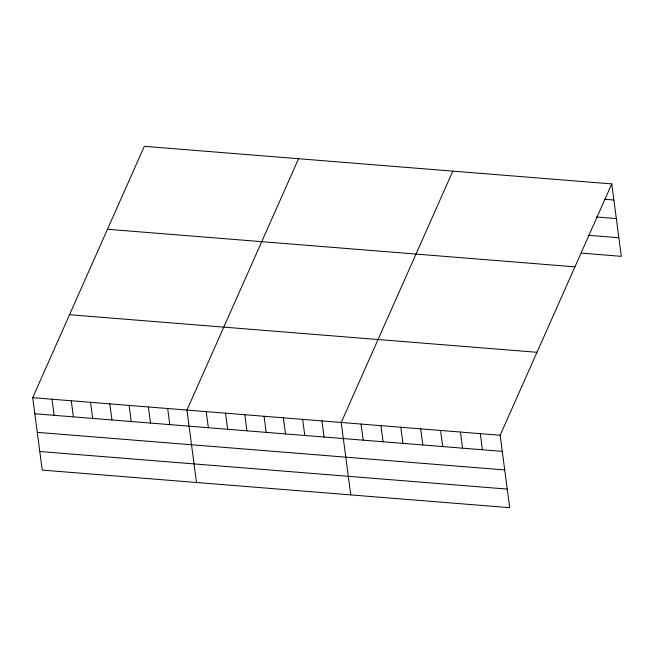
<?xml version="1.0" encoding="UTF-8"?>
<svg xmlns="http://www.w3.org/2000/svg" width="654" height="654" viewBox="0 0 654 654"><rect width="100%" height="100%" fill="white"/><g stroke="black" fill="none" stroke-linecap="round" stroke-linejoin="round"><path stroke-width="0.98" d="M611.768 183.905L500.155 435.245L509.687 507.676L42.232 470.095L32.7 397.665L144.313 146.324L611.768 183.905L621.3 256.335L581.569 253.139M298.567 158.726L186.962 410.066L196.494 482.497M452.83 171.127L341.216 422.468L350.757 494.898M604.942 199.29L613.885 200.01M596.464 216.997L616.33 218.591M588.06 235.268L618.856 237.745M107.477 229.268L574.931 266.84M69.528 314.721L536.983 352.302M32.7 397.665L500.155 435.245M34.817 413.769L502.272 451.35M37.27 432.359L504.716 469.94M39.788 451.513L507.242 489.086M480.289 433.643L482.407 449.748M460.416 432.049L462.541 448.154M440.551 430.455L442.676 446.559M420.686 428.852L422.803 444.957M400.82 427.258L402.938 443.363M380.955 425.664L383.072 441.769M361.082 424.062L363.207 440.167M321.94 420.914L324.057 437.019M302.655 419.369L304.772 435.474M283.37 417.816L285.496 433.921M264.085 416.263L266.211 432.376M244.809 414.718L246.926 430.822M225.524 413.164L227.641 429.269M206.239 411.619L208.364 427.724M167.677 408.513L169.795 424.626M148.393 406.968L150.518 423.073M129.116 405.415L131.233 421.519M109.831 403.87L111.948 419.974M90.546 402.316L92.664 418.421M71.261 400.763L73.387 416.876M51.985 399.218L54.102 415.323"/></g></svg>
